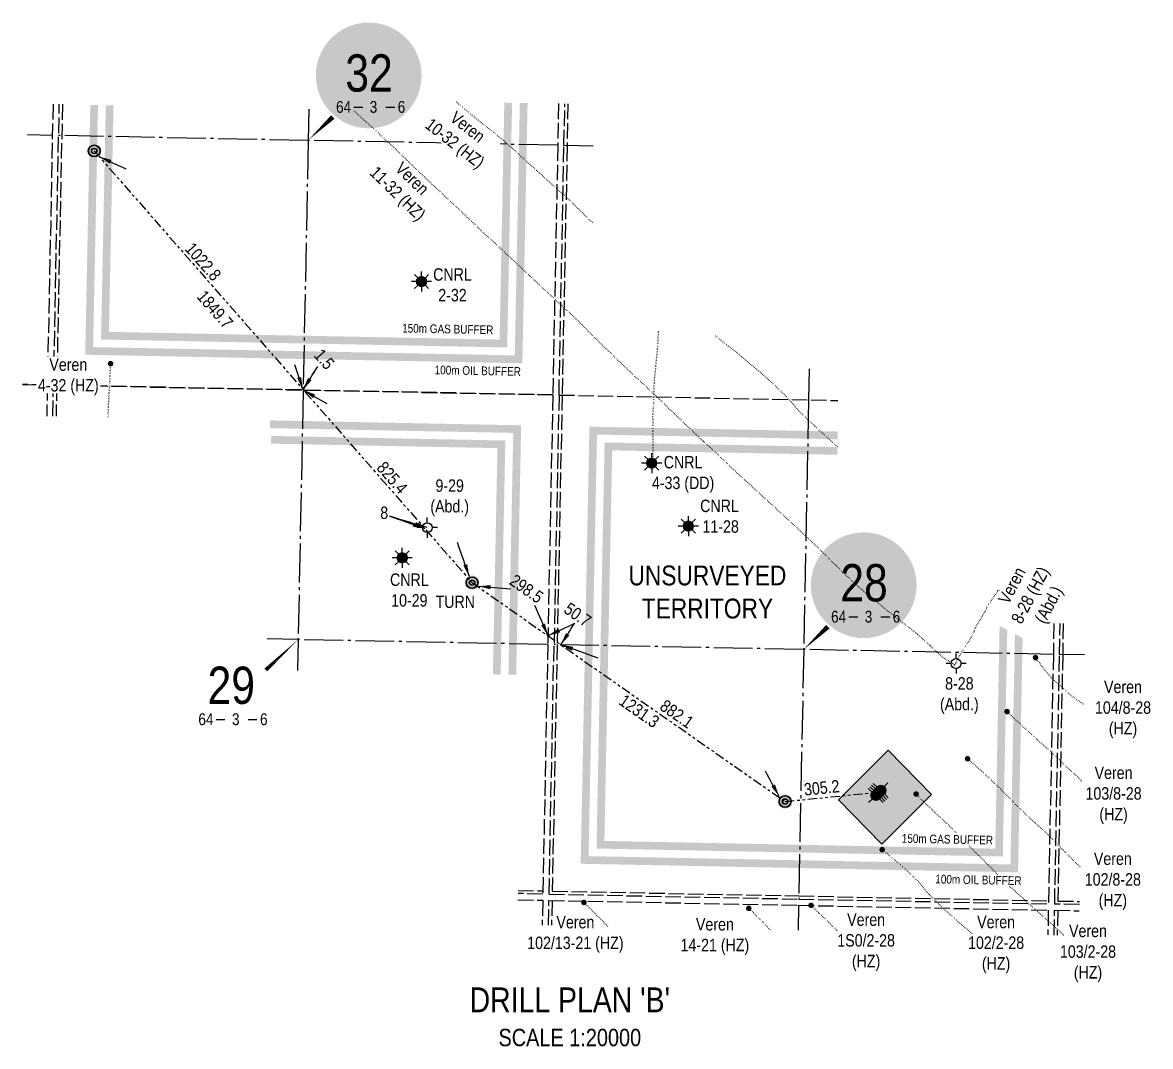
# Model space of a CAD drawing. Extents: x 398369 to 421873, y 6032457 to 6050071.
# Drawn here: x 407987 to 411622, y 6039790 to 6043089 of the extents above; entities that cross this region are included whole.
import ezdxf
from ezdxf.enums import TextEntityAlignment as Align

# ---------------------------------------------------------------- set-up
doc = ezdxf.new("R2010")
doc.units = 0
doc.header["$LTSCALE"] = 5
for name, pattern in [('foc-DOT', [1, 0.2, -0.8]), ('foc-DRILLPATH', [14.75, 6, -1.75, 1.75, -1.75, 1.75, -1.75]), ('foc-QUARTERLINE', [33, 25, -3, 2, -3]), ('foc-UNSURVEYED', [12.5, 10, -2.5])]:
    doc.linetypes.add(name, pattern=pattern)
for name, color, linetype in [('10', 1, 'Continuous'), ('9', 3, 'Continuous'), ('ABADATA-DRILL', 8, 'foc-DOT'), ('ABADATA-DRILL-T', 8, 'Continuous'), ('AS-TARGET-GAS', 182, 'Continuous'), ('AS-TARGET-GAS-H', 181, 'Continuous'), ('AS-TARGET-OIL', 146, 'Continuous'), ('AS-TARGET-OIL-H', 131, 'Continuous'), ('AS-UNDERLAY-H', 141, 'Continuous'), ('DETAIL-HZ-Existing', 8, 'foc-DOT'), ('DETAIL-T', 7, 'Continuous'), ('L-BD', 7, 'Continuous'), ('L-MON', 1, 'Continuous'), ('L-SECLBL', 7, 'Continuous'), ('L-SECQ', 8, 'foc-QUARTERLINE'), ('L-UNS-T', 3, 'Continuous'), ('L-USEC', 7, 'foc-UNSURVEYED'), ('P-BUFFER-PURPLE-T', 187, 'Continuous'), ('P-PDRILLPATH', 12, 'foc-DRILLPATH'), ('P-PROPOSED', 10, 'Continuous'), ('P-PROPOSED-H', 21, 'Continuous')]:
    doc.layers.add(name, color=color, linetype=linetype)
doc.layers.add('T-TIE-T', color=201, linetype='Continuous', lineweight=18)
doc.styles.add('80CG', font='ARIALN.TTF', dxfattribs={"height": 10})
doc.styles.add('80L', font='ARIALN.TTF', dxfattribs={"height": 10})
doc.styles.add('SIMPLEX', font='ARIALN.TTF')
doc.styles.get("Standard").update_dxf_attribs({"font": 'ARIALN.TTF'})
doc.dimstyles.new('Compass 5 000', dxfattribs={"dimscale": 5, "dimtxt": 9, "dimasz": 2, "dimexe": 0.2, "dimexo": 0.0625, "dimgap": 0.5, "dimtad": 0, "dimtih": 1, "dimtoh": 1, "dimzin": 0, "dimdsep": 46, "dimtxsty": '80CG', "dimcen": 0.1, "dimse1": 1, "dimse2": 1, "dimclrd": 256, "dimclrt": 256, "dimaunit": 1, "dimadec": 4, "dimazin": 0, "dimtfac": 0.06, "dimtofl": 0, "dimtmove": 0, "dimatfit": 1, "dimfxl": 0.2, "dimtolj": 1, "dimtzin": 0, "dimlwd": -1, "dimarcsym": 0})

# ---------------------------------------------------------------- blocks, each defined once
blk = doc.blocks.new('GABD')
for p, q in [((-0.81, 0), (-1.62, 0)), ((0, 0.81), (0, 1.62)), ((1.62, 0), (0.81, 0)), ((0, -0.81), (0, -1.62))]:
    blk.add_line(p, q)
blk.add_circle((0, 0), 0.8)
blk = doc.blocks.new('GAS')
h = blk.add_hatch(color=255)
h.dxf.hatch_style = 1
edge = h.paths.add_edge_path()
edge.add_arc((0, 0), 0.9, 0, 360)
for p, q in [((-0.81, 0), (-1.62, 0)), ((-0.57, 0.57), (-1.14, 1.14)), ((0, 0.81), (0, 1.62)), ((0.57, 0.57), (1.14, 1.14)), ((1.62, 0), (0.81, 0)), ((-0.57, -0.57), (-1.14, -1.14)), ((0, -0.81), (0, -1.62)), ((1.14, -1.14), (0.57, -0.57))]:
    blk.add_line(p, q)
blk.add_circle((0, 0), 0.8)
blk = doc.blocks.new('BH_Existing')
at = {"layer": 'DETAIL-HZ-Existing'}
h = blk.add_hatch(color=256, dxfattribs=at)
h.dxf.hatch_style = 1
edge = h.paths.add_edge_path()
edge.add_arc((0, 0), 0.45, 0, 360)
blk = doc.blocks.new('L-SECLBL')
at = {"layer": '9', "color": 7}
for p, q in [((-5.08, -27.83), (-12.29, -27.83)), ((20.7, -27.83), (13.5, -27.83))]:
    blk.add_line(p, q, dxfattribs=at)
at = {"layer": '10', "color": 2, "style": 'SIMPLEX'}
blk.add_attdef('SEC', text='', height=30, dxfattribs=at).set_placement((0, 0), align=Align.MIDDLE)
at = {"layer": '10', "color": 5, "style": '80L'}
blk.add_attdef('TWP', text='', height=9.5, dxfattribs=at).set_placement((-14.43, -27.37), align=Align.MIDDLE_RIGHT)
blk.add_attdef('RGE', text='', height=9.5, dxfattribs=at).set_placement((3.62, -27.37), align=Align.MIDDLE_CENTER)
blk.add_attdef('MER', text='', height=9.5, dxfattribs=at).set_placement((23.17, -27.37), align=Align.MIDDLE_LEFT)
blk = doc.blocks.new('WC')
at = {"layer": 'L-MON'}
h = blk.add_hatch(color=255, dxfattribs=at)
h.dxf.hatch_style = 1
edge = h.paths.add_edge_path()
edge.add_arc((0, 0), 0.9, 0, 360)
at = {"layer": 'L-MON', "color": 240, "flags": 128}
for points in [[(-0.62, 0.5), (-1.23, 1.12)], [(0.52, 0.61), (1.13, 1.21)], [(-1.18, -1.18), (-0.56, -0.57)], [(1.16, -1.18), (0.56, -0.57)]]:
    blk.add_lwpolyline(points, dxfattribs=at)
at = {"layer": 'L-MON', "color": 240}
for radius in [0.8, 0.373]:
    blk.add_circle((0, 0), radius, dxfattribs=at)
blk = doc.blocks.new('plbh')
at = {"layer": 'L-MON'}
h = blk.add_hatch(color=255, dxfattribs=at)
h.dxf.hatch_style = 1
edge = h.paths.add_edge_path()
edge.add_arc((0, 0), 1.16, 0, 360)
h = blk.add_hatch(color=256, dxfattribs=at)
h.dxf.hatch_style = 1
h.paths.add_polyline_path([(-0.96, 0, 1), (0.96, 0, 1)])
h.paths.add_polyline_path([(0.91, 0, -1), (-0.91, 0, -1)], flags=16)
h.paths.add_polyline_path([(0.45, 0, -1), (-0.45, 0, -1)], flags=0)
h = blk.add_hatch(color=256, dxfattribs=at)
h.dxf.hatch_style = 1
h.paths.add_polyline_path([(-0.45, 0, 1), (0.45, 0, 1)])
h.paths.add_polyline_path([(0.4, 0, -1), (-0.4, 0, -1)], flags=16)
at = {"layer": 'L-MON', "color": 240}
for radius in [0.96, 0.91, 0.45, 0.4]:
    blk.add_circle((0, 0), radius, dxfattribs=at)

msp = doc.modelspace()

# ---------------------------------------------------------------- hatches: boundary and pattern name
at = {"layer": 'AS-TARGET-GAS-H'}
h = msp.add_hatch(color=256, dxfattribs=at)
h.dxf.hatch_style = 1
h.paths.add_polyline_path([(408279.739, 6042822.21), (408254.755, 6042822.718), (408239.408, 6042067.669), (409548.465, 6042042), (409564.201, 6042830.104), (409539.214, 6042830.484), (409523.979, 6042067.474), (408264.901, 6042092.163)])
h = msp.add_hatch(color=256, dxfattribs=at)
h.dxf.hatch_style = 1
h.paths.add_polyline_path([(409502.435, 6040988.481), (409527.419, 6040987.991), (409542.478, 6041742.19), (408787.959, 6041756.985), (408787.456, 6041732), (409516.995, 6041717.695)])
h = msp.add_hatch(color=256, dxfattribs=at)
h.dxf.hatch_style = 1
h.paths.add_polyline_path([(410612.719, 6041721.204), (409862.395, 6041735.916), (409836.268, 6040427.392), (411145.901, 6040401.712), (411160.689, 6041155.917), (411135.705, 6041156.407), (411121.406, 6040427.187), (409861.751, 6040451.887), (409886.881, 6041710.442), (410612.413, 6041696.216)])
at = {"layer": 'AS-TARGET-OIL-H'}
h = msp.add_hatch(color=256, dxfattribs=at)
h.dxf.hatch_style = 1
h.paths.add_polyline_path([(408229.771, 6042823.226), (408204.787, 6042823.734), (408188.424, 6042018.68), (409597.436, 6041991.052), (409614.174, 6042829.344), (409589.187, 6042829.724), (409572.95, 6042016.526), (408213.916, 6042043.174)])
h = msp.add_hatch(color=256, dxfattribs=at)
h.dxf.hatch_style = 1
h.paths.add_polyline_path([(409552.404, 6040987.501), (409577.388, 6040987.011), (409593.445, 6041791.178), (408784.323, 6041807.044), (408783.964, 6041782.033), (409567.962, 6041766.684)])
h = msp.add_hatch(color=256, dxfattribs=at)
h.dxf.hatch_style = 1
h.paths.add_polyline_path([(410613.329, 6041771.18), (409813.424, 6041786.865), (409785.301, 6040378.404), (411194.889, 6040350.764), (411210.658, 6041154.937), (411185.674, 6041155.427), (411170.395, 6040376.238), (409810.784, 6040402.898), (409837.91, 6041761.391), (410613.024, 6041746.192)])
at = {"layer": 'AS-UNDERLAY-H'}
h = msp.add_hatch(color=256, dxfattribs=at)
h.dxf.hatch_style = 1
edge = h.paths.add_edge_path()
edge.add_arc((409102.222, 6042918.488), 170.373, 0, 360)
h = msp.add_hatch(color=256, dxfattribs=at)
h.dxf.hatch_style = 1
edge = h.paths.add_edge_path()
edge.add_arc((410697.583, 6041275.88), 170.373, 0, 360)
at = {"layer": 'P-PROPOSED-H'}
h = msp.add_hatch(color=256, dxfattribs=at)
h.dxf.hatch_style = 1
h.paths.add_polyline_path([(410916.18, 6040602.052), (410755.782, 6040441.259), (410615.795, 6040584.138), (410776.194, 6040744.931)])

# ---------------------------------------------------------------- linework, layer by layer
at = {"layer": 'ABADATA-DRILL', "flags": 128}
for points in [[(409822.921, 6042444.449), (409812.283, 6042454.726), (409798.622, 6042467.997), (409784.845, 6042481.49), (409771.209, 6042495.04), (409757.543, 6042508.611), (409743.582, 6042521.908), (409729.473, 6042534.787), (409715.185, 6042547.72), (409700.924, 6042560.492), (409686.541, 6042573.207), (409672.081, 6042586.064), (409657.802, 6042598.916), (409643.544, 6042611.869), (409629.365, 6042624.77), (409615.276, 6042637.639), (409601.078, 6042650.6), (409586.86, 6042663.501), (409572.681, 6042676.422), (409558.351, 6042689.266), (409543.887, 6042701.892), (409529.571, 6042714.406), (409514.774, 6042726.929), (409499.984, 6042738.711), (409484.853, 6042750.491), (409469.814, 6042762.378), (409454.928, 6042774.433), (409440.033, 6042786.497), (409425.03, 6042798.694), (409409.991, 6042811.032), (409395.122, 6042823.456), (409384.29, 6042832.839)], [(411133.94, 6041259.184), (411133.94, 6041259.184), (411133.079, 6041259.131), (411132.53, 6041259.202), (411132.321, 6041259.286), (411131.944, 6041259.423), (411131.354, 6041259.435), (411130.779, 6041259.196), (411130.011, 6041258.751), (411129.637, 6041258.568), (411128.661, 6041258.268), (411128.45, 6041258.242), (411128.24, 6041258.236), (411128.051, 6041258.29), (411128.232, 6041258.356), (411128.523, 6041258.41), (411128.834, 6041258.414), (411129.072, 6041258.329), (411129.032, 6041257.8), (411128.884, 6041257.393), (411128.672, 6041256.807), (411128.388, 6041256.073), (411127.521, 6041254.239), (411126.899, 6041253.101), (411124.331, 6041249.151), (411120.753, 6041244.22), (411117.988, 6041240.404), (411116.578, 6041238.371), (411112.294, 6041232.094), (411108.019, 6041225.777), (411103.761, 6041219.329), (411099.614, 6041212.869), (411095.684, 6041206.295), (411091.971, 6041199.567), (411088.556, 6041193.213), (411085.13, 6041186.859), (411081.572, 6041180.347), (411078.217, 6041174.042), (411075.052, 6041168.223), (411071.49, 6041162.552), (411067.36, 6041156.462), (411063.346, 6041150.169), (411059.551, 6041143.352), (411056.032, 6041135.8), (411053.056, 6041128.387), (411050.164, 6041121.182), (411046.813, 6041114.057), (411043.343, 6041107.444), (411040.033, 6041101.358), (411036.162, 6041095.232), (411031.477, 6041088.443), (411026.743, 6041081.125), (411022.256, 6041073.691), (411017.865, 6041066.546), (411013.361, 6041059.773), (411008.819, 6041053.081), (411004.703, 6041046.201), (411001.299, 6041039.946), (410998.751, 6041034.985), (410996.405, 6041030.631), (410994.117, 6041026.675), (410992.466, 6041023.556), (410991.339, 6041021.188), (410990.598, 6041019.613), (410990.198, 6041018.59), (410990.305, 6041017.918), (410990.95, 6041017.685), (410991.755, 6041017.909), (410992.068, 6041018.093), (410992.423, 6041018.316), (410992.857, 6041018.538), (410992.867, 6041018.508), (410992.535, 6041018.434), (410992.185, 6041018.421), (410991.975, 6041018.415), (410991.885, 6041018.407), (410991.856, 6041018.478), (410991.849, 6041018.628), (410991.812, 6041018.808), (410991.747, 6041019.03), (410991.671, 6041019.231), (410991.523, 6041019.334), (410991.255, 6041019.429), (410990.649, 6041019.681), (410989.708, 6041020.14), (410988.51, 6041020.754), (410987.115, 6041021.531), (410985.573, 6041022.472), (410983.875, 6041023.575), (410981.988, 6041024.793), (410980.012, 6041026.042), (410977.889, 6041027.413), (410975.677, 6041028.867), (410973.466, 6041030.361), (410971.274, 6041031.804), (410969.141, 6041033.206), (410966.928, 6041034.62), (410964.596, 6041036.056), (410962.144, 6041037.535), (410959.625, 6041039.124), (410957.009, 6041040.896), (410954.259, 6041042.951), (410951.423, 6041045.227), (410948.451, 6041047.696), (410945.264, 6041050.389), (410941.899, 6041053.225), (410938.278, 6041056.307), (410934.413, 6041059.613), (410930.422, 6041063.162), (410926.198, 6041067.116), (410921.781, 6041071.354), (410917.147, 6041075.786), (410912.293, 6041080.232), (410907.045, 6041084.956), (410901.65, 6041089.843), (410895.971, 6041095.045), (410890.085, 6041100.422), (410883.922, 6041105.934), (410877.669, 6041111.448), (410871.524, 6041116.809), (410865.081, 6041122.327), (410858.566, 6041127.746), (410851.83, 6041133.129), (410844.845, 6041138.547), (410837.633, 6041144.12), (410830.381, 6041149.664), (410823.038, 6041155.189), (410815.656, 6041160.775), (410808.287, 6041166.471), (410800.888, 6041172.237), (410793.56, 6041178.002), (410786.213, 6041183.837), (410779.801, 6041188.904), (410763.498, 6041202.107), (410758.262, 6041206.471), (410751.048, 6041212.443), (410743.744, 6041218.428), (410736.41, 6041224.373), (410728.877, 6041230.442), (410721.552, 6041236.367), (410714.061, 6041242.495), (410706.621, 6041248.693), (410692.149, 6041260.929), (410684.821, 6041267.244), (410677.555, 6041273.618), (410670.528, 6041279.927), (410663.394, 6041286.449), (410649.298, 6041299.528), (410642.485, 6041306.053), (410621.923, 6041325.991), (410608.201, 6041339.283), (410601.272, 6041345.99), (410594.363, 6041352.767), (410580.608, 6041366.4), (410573.917, 6041373.022), (410567.237, 6041379.705), (410560.557, 6041386.367), (410553.795, 6041392.951), (410540.184, 6041406.281), (410533.473, 6041412.914), (410519.532, 6041426.261), (410512.616, 6041432.638), (410498.528, 6041445.637), (410477.854, 6041464.946), (410456.606, 6041484.627), (410442.508, 6041497.597), (410435.572, 6041503.994), (410414.239, 6041523.417), (410393.028, 6041542.897), (410371.73, 6041562.559), (410350.416, 6041581.941), (410336.265, 6041594.762), (410329.2, 6041601.192), (410322.284, 6041607.589), (410315.319, 6041614.007), (410308.175, 6041620.508), (410300.581, 6041627.479), (410293.508, 6041634.019), (410286.445, 6041640.539), (410272.399, 6041653.647), (410265.418, 6041660.285), (410258.508, 6041666.972), (410244.689, 6041680.386), (410223.766, 6041700.321), (410216.714, 6041706.871), (410202.547, 6041719.921), (410195.444, 6041726.442), (410188.35, 6041732.943), (410181.225, 6041739.404), (410159.996, 6041759.005), (410145.964, 6041772.292), (410138.983, 6041778.921), (410125.062, 6041792.227), (410118.142, 6041798.924), (410104.312, 6041812.308), (410097.362, 6041818.966), (410076.54, 6041838.969), (410055.81, 6041859.039), (410034.998, 6041878.962), (410013.923, 6041898.79), (409992.876, 6041918.517), (409971.82, 6041938.264), (409950.734, 6041958.042), (409943.743, 6041964.65), (409929.699, 6041977.839), (409922.232, 6041984.675), (409826.682, 6042077.291), (409806.472, 6042097.891), (409799.715, 6042104.735), (409786.211, 6042118.413), (409765.634, 6042138.601), (409744.598, 6042158.358), (409723.191, 6042178.062), (409701.991, 6042197.642), (409680.822, 6042217.252), (409666.657, 6042230.372), (409659.614, 6042236.902), (409638.373, 6042256.423), (409617.224, 6042276.062), (409610.274, 6042282.72), (409596.474, 6042296.083), (409575.488, 6042315.879), (409554.299, 6042335.489), (409547.267, 6042342.078), (409540.266, 6042348.717), (409533.276, 6042355.375), (409512.15, 6042375.144), (409490.7, 6042394.709), (409476.43, 6042407.602), (409469.326, 6042414.073), (409455.343, 6042427.3), (409448.403, 6042433.977), (409427.489, 6042453.882), (409406.638, 6042473.895), (409392.819, 6042487.279), (409385.867, 6042493.897), (409378.795, 6042500.467), (409364.607, 6042513.448), (409343.409, 6042533.088), (409322.534, 6042552.942), (409301.511, 6042572.828), (409278.742, 6042593.999), (409264.669, 6042607.198), (409257.649, 6042613.908), (409250.67, 6042620.656), (409236.912, 6042634.119), (409226.768, 6042644.23), (409216.5, 6042654.583), (409195.75, 6042674.645), (409174.603, 6042694.374), (409167.581, 6042700.963), (409153.598, 6042714.21), (409132.421, 6042733.89), (409110.898, 6042753.316), (409089.585, 6042772.728), (409075.407, 6042785.689), (409068.223, 6042792.181), (409052.229, 6042806.509)], [(410014.093, 6041669.322), (410014.093, 6041669.322), (410014.103, 6041669.332), (410014.76, 6041669.149), (410015.383, 6041667.826), (410015.972, 6041666.254), (410017.54, 6041665.643), (410017.7, 6041665.609), (410017.851, 6041665.666), (410017.927, 6041665.965), (410017.92, 6041666.605), (410017.929, 6041667.575), (410018.024, 6041668.814), (410018.232, 6041670.24), (410018.472, 6041671.765), (410018.675, 6041673.391), (410018.831, 6041675.199), (410018.921, 6041677.237), (410018.975, 6041679.447), (410019.041, 6041681.746), (410019.029, 6041684.147), (410018.94, 6041686.729), (410018.795, 6041689.472), (410018.612, 6041692.357), (410018.46, 6041695.3), (410018.352, 6041698.383), (410018.356, 6041701.633), (410018.484, 6041705.052), (410018.594, 6041708.58), (410018.705, 6041712.109), (410018.867, 6041715.746), (410019.184, 6041723.131), (410019.32, 6041730.49), (410019.267, 6041737.362), (410019.13, 6041740.536), (410018.921, 6041743.581), (410018.693, 6041746.736), (410018.56, 6041750.099), (410018.559, 6041753.59), (410018.558, 6041757.06), (410018.506, 6041760.432), (410018.403, 6041763.815), (410018.302, 6041767.298), (410018.333, 6041770.858), (410018.455, 6041774.496), (410018.699, 6041778.222), (410019.004, 6041781.976), (410019.267, 6041785.622), (410019.387, 6041789.18), (410019.337, 6041792.702), (410019.228, 6041796.275), (410019.099, 6041799.828), (410018.899, 6041803.333), (410018.645, 6041806.658), (410018.411, 6041809.994), (410018.31, 6041813.456), (410018.33, 6041816.987), (410018.347, 6041819.337), (410018.356, 6041822.817), (410018.384, 6041826.217), (410018.431, 6041829.627), (410018.57, 6041833.055), (410018.779, 6041836.552), (410019.059, 6041840.057), (410019.4, 6041843.621), (410019.76, 6041847.164), (410020.099, 6041850.628), (410020.398, 6041854.083), (410020.645, 6041857.469), (410020.773, 6041860.857), (410020.81, 6041864.247), (410020.858, 6041867.636), (410021.027, 6041871.104), (410021.226, 6041874.61), (410021.436, 6041878.127), (410021.665, 6041881.563), (410021.892, 6041884.959), (410022.129, 6041888.325), (410022.306, 6041891.692), (410022.375, 6041895.152), (410022.379, 6041898.842), (410022.375, 6041902.673), (410022.335, 6041906.205), (410022.282, 6041909.576), (410022.268, 6041912.877), (410022.284, 6041916.208), (410022.4, 6041919.546), (410022.628, 6041922.932), (410022.854, 6041926.268), (410023.013, 6041929.726), (410023.153, 6041933.264), (410023.337, 6041936.961), (410023.614, 6041940.836), (410023.942, 6041944.76), (410024.291, 6041948.714), (410024.617, 6041952.529), (410024.991, 6041956.272), (410025.467, 6041960.113), (410025.995, 6041964.003), (410026.515, 6041968.034), (410026.967, 6041972.126), (410027.368, 6041976.239), (410027.688, 6041980.213), (410027.922, 6041983.969), (410028.185, 6041987.645), (410028.559, 6041991.338), (410028.962, 6041995.021), (410029.294, 6041998.605), (410029.561, 6042001.98), (410029.815, 6042005.216), (410030.16, 6042008.489), (410030.577, 6042011.822), (410031.016, 6042015.304), (410031.465, 6042018.765), (410031.885, 6042022.308), (410032.236, 6042025.832), (410032.523, 6042029.226), (410032.763, 6042032.732), (410032.981, 6042036.149), (410033.236, 6042039.434), (410033.512, 6042042.73), (410033.789, 6042046.115), (410034.017, 6042049.511), (410034.206, 6042053.008), (410034.395, 6042056.435), (410034.592, 6042059.811), (410034.799, 6042063.188), (410035.039, 6042066.724), (410035.242, 6042070.401), (410035.369, 6042074.249), (410035.444, 6042078.018), (410035.505, 6042081.588), (410035.581, 6042084.917), (410035.737, 6042088.224), (410035.975, 6042091.66), (410036.205, 6042095.176), (410036.415, 6042098.683), (410036.416, 6042098.702)], [(410612.731, 6041722.195), (410606.588, 6041727.823), (410592.461, 6041740.803), (410578.282, 6041753.694), (410563.991, 6041766.477), (410549.793, 6041779.458), (410535.719, 6041792.587), (410521.684, 6041805.675), (410507.628, 6041818.744), (410493.831, 6041832.227), (410480.92, 6041846.523), (410468.449, 6041861.361), (410455.729, 6041875.703), (410442.417, 6041889.467), (410428.68, 6041902.97), (410414.826, 6041916.084), (410400.562, 6041929.207), (410386.23, 6041941.97), (410371.796, 6041954.626), (410357.285, 6041967.414), (410342.811, 6041980.03), (410328.175, 6041992.6), (410313.465, 6042004.921), (410298.488, 6042016.887), (410283.381, 6042028.856), (410268.383, 6042040.783), (410253.213, 6042052.623), (410238.004, 6042064.524), (410223.136, 6042076.448), (410219.395, 6042079.541)], [(408262.154, 6041817.283), (408262.47, 6041824.376), (408262.901, 6041833.759), (408263.371, 6041843.132), (408263.813, 6041852.595), (408264.175, 6041862.059), (408264.507, 6041871.494), (408264.978, 6041880.887), (408265.579, 6041890.316), (408266.139, 6041899.677), (408266.659, 6041909.018), (408267.228, 6041918.349), (408267.718, 6041927.721), (408268.079, 6041937.085), (408268.499, 6041946.459), (408268.949, 6041955.822), (408269.369, 6041965.205), (408269.719, 6041974.57), (408270.209, 6041989.833)], [(411133.94, 6041259.184), (411133.94, 6041259.184), (411133.079, 6041259.131), (411132.53, 6041259.202), (411132.321, 6041259.286), (411131.944, 6041259.423), (411131.354, 6041259.435), (411130.779, 6041259.196), (411130.011, 6041258.751), (411129.637, 6041258.568), (411128.661, 6041258.268), (411128.45, 6041258.242), (411128.24, 6041258.236), (411128.051, 6041258.29), (411128.232, 6041258.356), (411128.523, 6041258.41), (411128.834, 6041258.414), (411129.072, 6041258.329), (411129.032, 6041257.8), (411128.884, 6041257.393), (411128.672, 6041256.807), (411128.388, 6041256.073), (411127.521, 6041254.239), (411126.899, 6041253.101), (411124.331, 6041249.151), (411120.753, 6041244.22), (411117.988, 6041240.404), (411116.578, 6041238.371), (411112.294, 6041232.094), (411108.019, 6041225.777), (411103.761, 6041219.329), (411099.614, 6041212.869), (411095.684, 6041206.295), (411091.971, 6041199.567), (411088.556, 6041193.213), (411085.13, 6041186.859), (411081.572, 6041180.347), (411078.217, 6041174.042), (411075.052, 6041168.223), (411071.49, 6041162.552), (411067.36, 6041156.462), (411063.346, 6041150.169), (411059.551, 6041143.352), (411056.032, 6041135.8), (411053.056, 6041128.387), (411050.164, 6041121.182), (411046.813, 6041114.057), (411043.343, 6041107.444), (411040.033, 6041101.358), (411036.162, 6041095.232), (411031.477, 6041088.443), (411026.743, 6041081.125), (411022.256, 6041073.691), (411017.865, 6041066.546), (411013.361, 6041059.773), (411008.819, 6041053.081), (411004.703, 6041046.201), (411001.299, 6041039.946), (410998.751, 6041034.985), (410996.405, 6041030.631), (410994.117, 6041026.675), (410992.466, 6041023.556), (410991.339, 6041021.188), (410990.598, 6041019.613), (410990.198, 6041018.59), (410990.305, 6041017.918), (410990.95, 6041017.685), (410991.755, 6041017.909), (410992.068, 6041018.093), (410992.423, 6041018.316), (410992.857, 6041018.538), (410992.867, 6041018.508), (410992.535, 6041018.434), (410992.185, 6041018.421), (410991.975, 6041018.415), (410991.885, 6041018.407), (410991.856, 6041018.478), (410991.849, 6041018.628), (410991.812, 6041018.808), (410991.747, 6041019.03), (410991.691, 6041019.231), (410991.587, 6041019.543), (410991.511, 6041019.755), (410991.455, 6041019.966), (410991.501, 6041020.255), (410991.719, 6041020.681), (410992.047, 6041021.054), (410992.42, 6041021.247), (410992.774, 6041021.4), (410993.156, 6041021.533), (410993.529, 6041021.695), (410993.833, 6041021.899), (410994.048, 6041022.135), (410994.153, 6041022.383), (410994.208, 6041022.632), (410994.383, 6041022.869), (410994.647, 6041023.084), (410994.808, 6041023.15), (410994.959, 6041023.187), (410995.019, 6041023.186), (410995.189, 6041023.183)], [(411405.473, 6040892.967), (411400.182, 6040895.875), (411384.094, 6040906.546), (411368.961, 6040918.479), (411354.343, 6040931.181), (411340.24, 6040944.145), (411325.711, 6040956.806), (411311.171, 6040969.407), (411297.63, 6040983), (411285.008, 6040997.595), (411273.22, 6041012.864), (411264.272, 6041025.018), (411251.199, 6041042.692)], [(411400.597, 6040644.275), (411398.065, 6040646.73), (411384.372, 6040660.215), (411370.411, 6040673.306), (411356.219, 6040686.331), (411342.251, 6040699.522), (411328.443, 6040712.73), (411314.667, 6040726.087), (411300.73, 6040739.337), (411286.424, 6040752.154), (411271.883, 6040764.715), (411257.404, 6040777.366), (411243.158, 6040790.172), (411229.087, 6040803.225), (411215.052, 6040816.627), (411201.073, 6040829.768), (411186.93, 6040842.742), (411174.689, 6040854.219), (411159.536, 6040868.743)], [(411395.176, 6040367.857), (411384.732, 6040378.135), (411371.07, 6040391.66), (411357.358, 6040405.206), (411343.86, 6040418.908), (411330.585, 6040432.795), (411317.226, 6040446.515), (411303.696, 6040460.127), (411289.982, 6040473.553), (411275.9, 6040486.566), (411261.724, 6040499.37), (411247.54, 6040512.275), (411233.377, 6040525.25), (411219.386, 6040538.331), (411205.519, 6040551.62), (411191.867, 6040565.135), (411178.357, 6040578.777), (411164.848, 6040592.439), (411151.428, 6040606.099), (411137.886, 6040619.601), (411124.191, 6040632.997), (411110.314, 6040646.266), (411096.294, 6040659.388), (411082.151, 6040672.352), (411067.884, 6040685.128), (411053.526, 6040697.786), (411047.88, 6040702.746), (411032.186, 6040716.69)], [(411342.615, 6040147.915), (411336.809, 6040153.463), (411322.706, 6040166.426), (411308.289, 6040179.186), (411293.953, 6040192.003), (411279.668, 6040204.86), (411265.412, 6040217.676), (411251.136, 6040230.483), (411236.83, 6040243.26), (411222.504, 6040256.068), (411208.308, 6040268.903), (411194.184, 6040281.786), (411180.051, 6040294.78), (411166.001, 6040307.892), (411152.123, 6040321.102), (411138.28, 6040334.6), (411124.649, 6040348.194), (411111.13, 6040361.837), (411097.66, 6040375.478), (411084.007, 6040388.982), (411070.305, 6040402.508), (411056.734, 6040416.101), (411043.165, 6040429.785), (411029.748, 6040443.545), (411016.452, 6040457.403), (411003.217, 6040471.309), (410989.659, 6040485.042), (410975.743, 6040498.392), (410961.724, 6040511.544), (410947.704, 6040524.656), (410933.653, 6040537.698), (410919.552, 6040550.791), (410905.662, 6040563.89), (410891.856, 6040577.248), (410881.239, 6040587.894), (410866.545, 6040602.889)], [(411046.768, 6040153.717), (411037.409, 6040161.464), (411022.889, 6040174.075), (411008.418, 6040186.636), (410993.929, 6040199.276), (410979.491, 6040211.966), (410965.132, 6040224.654), (410950.99, 6040237.648), (410937.072, 6040250.878), (410923.42, 6040264.393), (410910.064, 6040278.252), (410897.277, 6040292.55), (410884.837, 6040307.222), (410872.19, 6040321.527), (410859.056, 6040335.492), (410845.27, 6040348.779), (410830.933, 6040361.547), (410816.382, 6040374.129), (410801.758, 6040386.502), (410787.142, 6040398.815), (410772.465, 6040411.039), (410757.027, 6040423.738)], [(409872.946, 6040176.734), (409863.094, 6040186.696), (409849.564, 6040200.182), (409835.815, 6040213.722), (409822.165, 6040227.23), (409809.783, 6040239.594), (409795.666, 6040253.761)], [(410395.21, 6040166.493), (410390.937, 6040170.97), (410380.988, 6040181.464), (410374.311, 6040188.384), (410367.552, 6040195.236), (410361.526, 6040201.224), (410360.712, 6040202.03), (410350.374, 6040212.101), (410340.017, 6040222.143), (410327.117, 6040234.685)], [(410612.316, 6040162.236), (410609.908, 6040164.586), (410603.049, 6040171.41), (410596.416, 6040178.049), (410589.321, 6040185.108), (410582.401, 6040191.883), (410575.419, 6040198.589), (410568.437, 6040205.295), (410561.415, 6040211.992), (410554.363, 6040218.639), (410547.36, 6040225.316), (410543.472, 6040229.072), (410527.706, 6040244.42)]]:
    msp.add_lwpolyline(points, dxfattribs=at)
at = {"layer": 'L-SECLBL', "color": 5, "flags": 128}
for points in [[(408908.669, 6042711.424, 0, 15.993, 0), (408986.533, 6042784.701, 0, 0, 0)], [(410504.031, 6041068.817, 0, 15.993, 0), (410581.894, 6041142.093, 0, 0, 0)], [(408874.716, 6041100.765, 0, 12.817, 0), (408770.467, 6041002.834, 0, 12.817, 0)]]:
    msp.add_lwpolyline(points, format="xyseb", dxfattribs=at)
at = {"layer": 'L-SECQ'}
for p, q in [((408909.139, 6042809.417), (408907.118, 6042709.094)), ((408082.696, 6042725.259), (408002.863, 6042726.825)), ((408907.118, 6042709.094), (408102.8, 6042724.865)), ((408907.118, 6042709.094), (408890.917, 6041904.93)), ((409711.435, 6042693.322), (408907.118, 6042709.094)), ((409825.896, 6042691.078), (409731.539, 6042692.928)), ((410521.921, 6041972.924), (410519.943, 6041872.987)), ((408890.917, 6041904.93), (408874.716, 6041100.765)), ((410519.943, 6041872.987), (410504.031, 6041068.817)), ((408874.716, 6041100.765), (408774.778, 6041102.725)), ((408874.716, 6041100.765), (408872.702, 6041000.829)), ((409679.321, 6041084.988), (408874.716, 6041100.765)), ((410504.031, 6041068.817), (409699.425, 6041084.594)), ((410504.031, 6041068.817), (410488.118, 6040264.647)), ((411308.636, 6041053.04), (410504.031, 6041068.817)), ((411408.573, 6041051.08), (411328.74, 6041052.645)), ((410487.72, 6040244.543), (410486.14, 6040164.71))]:
    msp.add_line(p, q, dxfattribs=at)
at = {"layer": 'L-USEC'}
for p, q in [((408084.747, 6042826.174), (408066.351, 6041921.098)), ((408086.455, 6041920.704), (408104.851, 6042825.765)), ((408114.908, 6042825.561), (408096.512, 6041920.485)), ((409714.12, 6042827.825), (409711.435, 6042693.322)), ((409731.539, 6042692.928), (409734.226, 6042827.519)), ((409744.284, 6042827.366), (409741.596, 6042692.731)), ((409711.435, 6042693.322), (409695.378, 6041889.155)), ((409715.482, 6041888.761), (409731.539, 6042692.928)), ((409741.596, 6042692.731), (409725.539, 6041888.553)), ((407986.518, 6041922.664), (408066.351, 6041921.098)), ((408066.351, 6041921.098), (407986.518, 6041922.664)), ((408066.351, 6041921.098), (408064.32, 6041821.162)), ((408084.424, 6041820.768), (408086.455, 6041920.704)), ((408086.455, 6041920.704), (409695.378, 6041889.155)), ((409695.378, 6041889.155), (408086.455, 6041920.704)), ((408096.512, 6041920.485), (408094.481, 6041820.571)), ((409695.378, 6041889.155), (409679.321, 6041084.988)), ((409715.482, 6041888.761), (409699.425, 6041084.594)), ((409725.539, 6041888.553), (409709.482, 6041084.397)), ((409715.482, 6041888.761), (410614.55, 6041871.132)), ((411310.595, 6041152.977), (411308.636, 6041053.04)), ((411328.74, 6041052.645), (411330.7, 6041152.583)), ((411340.757, 6041152.386), (411338.797, 6041052.448)), ((409679.321, 6041084.988), (409663.264, 6040280.821)), ((409683.368, 6040280.427), (409699.425, 6041084.594)), ((409709.482, 6041084.397), (409693.626, 6040290.286)), ((411308.636, 6041053.04), (411292.867, 6040248.867)), ((411312.972, 6040248.473), (411328.74, 6041052.645)), ((411338.797, 6041052.448), (411323.226, 6040258.332)), ((409583.632, 6040292.443), (409663.454, 6040290.878)), ((409693.626, 6040290.286), (410488.317, 6040274.704)), ((409583.029, 6040262.282), (409662.863, 6040260.717)), ((409663.264, 6040280.821), (409583.431, 6040282.386)), ((409662.863, 6040260.717), (409661.269, 6040180.884)), ((409681.373, 6040180.49), (409682.967, 6040260.323)), ((409682.967, 6040260.323), (410487.72, 6040244.543)), ((409683.361, 6040280.427), (410488.118, 6040264.647)), ((409693.024, 6040260.115), (409691.43, 6040180.293)), ((410488.118, 6040264.647), (411292.867, 6040248.867)), ((410488.317, 6040274.704), (411293.065, 6040258.924)), ((411323.226, 6040258.332), (411393.002, 6040256.964)), ((410487.72, 6040244.543), (411292.473, 6040228.763)), ((411292.473, 6040228.763), (411290.908, 6040148.929)), ((411311.012, 6040148.535), (411312.577, 6040228.368)), ((411312.577, 6040228.368), (411392.411, 6040226.803)), ((411392.805, 6040246.907), (411312.972, 6040248.473)), ((411322.634, 6040228.171), (411321.069, 6040148.338))]:
    msp.add_line(p, q, dxfattribs=at)

# ---------------------------------------------------------------- block references
at = {"layer": 'ABADATA-DRILL-T'}
for name, p, xscale, yscale, zscale in [('GAS', (409272.461, 6042254.347), 19.99133700000017, 19.99133700000017, 19.99133700000017), ('BH_Existing', (408270.209, 6041989.833), 19.99133700000017, 19.99133700000017, 19.99133700000017), ('GAS', (410014.103, 6041669.332), 19.99133700000017, 19.99133700000017, 19.99133700000017), ('GABD', (409290.962, 6041461.374), 19.99133700000017, 19.99133700000017, 19.99133700000017), ('GAS', (410132.282, 6041466.403), 19.99133700000017, 19.99133700000017, 19.99133700000017), ('GAS', (409210.244, 6041364.155), 19.99133700000017, 19.99133700000017, 19.99133700000017), ('GABD', (410995.138, 6041023.588), 19.99133700000017, 19.99133700000017, 19.99133700000017), ('BH_Existing', (411251.199, 6041042.692), 19.99133700000006, 19.99133700000006, 19.99133700000006), ('BH_Existing', (411159.536, 6040868.743), 19.99133700000006, 19.99133700000006, 19.99133700000006), ('BH_Existing', (411032.186, 6040716.69), 19.99133700000006, 19.99133700000006, 19.99133700000006), ('BH_Existing', (410866.545, 6040602.889), 19.99133700000006, 19.99133700000006, 19.99133700000006), ('BH_Existing', (410757.027, 6040423.738), 19.99133700000006, 19.99133700000006, 19.99133700000006), ('BH_Existing', (409795.723, 6040253.722), 19.99133700000017, 19.99133700000017, 19.99133700000017), ('BH_Existing', (410527.731, 6040244.443), 19.99133700000017, 19.99133700000017, 19.99133700000017), ('BH_Existing', (410327.124, 6040234.622), 19.99133700000017, 19.99133700000017, 19.99133700000017)]:
    msp.add_blockref(name, p, dxfattribs=dict(at, xscale=xscale, yscale=yscale, zscale=zscale))
at = {"layer": 'L-MON', "color": 2}
for name, p, xscale, yscale, zscale in [('plbh', (408217.477, 6042675.217), 19.99133700000017, 19.99133700000017, 19.99133700000017), ('WC', (410736.953, 6040598.878), 19.99133700000013, 19.99133700000013, 19.99133700000013), ('WC', (410742.248, 6040604.185), 19.99133700000013, 19.99133700000013, 19.99133700000013), ('WC', (410747.543, 6040609.493), 19.99133700000013, 19.99133700000013, 19.99133700000013), ('WC', (410752.838, 6040614.801), 19.99133700000013, 19.99133700000013, 19.99133700000013)]:
    msp.add_blockref(name, p, dxfattribs=dict(at, xscale=xscale, yscale=yscale, zscale=zscale))
at = {"layer": 'L-MON', "xscale": 19.99133700000016, "yscale": 19.99133700000016, "zscale": 19.99133700000016}
for p in [(409435.354, 6041284.168), (410444.019, 6040578.945)]:
    msp.add_blockref('plbh', p, dxfattribs=at)
at = {"layer": 'L-SECLBL', "color": 5, "xscale": 3.998267400000043, "yscale": 3.998267400000043, "zscale": 3.998267400000043}
for p, values in [((409103.113, 6042926.58), {'SEC': '32', 'TWP': '64', 'RGE': '3', 'MER': '6'}), ((410698.474, 6041283.973), {'SEC': '28', 'TWP': '64', 'RGE': '3', 'MER': '6'}), ((408659.262, 6040953.563), {'SEC': '29', 'TWP': '64', 'RGE': '3', 'MER': '6'})]:
    msp.add_blockref('L-SECLBL', p, dxfattribs=at).add_auto_attribs(values)

# ---------------------------------------------------------------- texts
at = {"layer": 'ABADATA-DRILL-T', "insert": (409177.213, 6042677.405), "char_height": 39.98267, "attachment_point": 1, "rotation": 315.96204, "style": '80L'}
msp.add_mtext_dynamic_manual_height_columns('\\pxqc;Veren\\P11-32 (HZ)', width=220.01756, gutter_width=50.022, heights=[0], dxfattribs=at)
at = {"layer": 'ABADATA-DRILL-T', "attachment_point": 1, "style": '80L'}
for s, width, insert, char_height in [('\\pxqc;CNRL\\P2-32', 26.51766, (409358.868, 6042297.191), 39.9827), ('\\pxqc;CNRL\\P4-33 (DD)', 204.07598, (410013.376, 6041692.412), 39.9827), ('\\pxqc;9-29\\P(Abd.)', 37.20703, (409344.511, 6041616.928), 39.9827), ('\\pxqr;CNRL\\P11-28', 10.13132, (410284.873, 6041551.682), 39.9827), ('\\pxqc;CNRL\\P10-29', 18.72321, (409223.738, 6041313.725), 39.9827), ('\\pxqc;8-28\\P(Abd.)', 11.33242, (411000.079, 6040979.431), 39.9827), ('\\pxqc;Veren\\P104/8-28 (HZ)', 70.70709, (411497.846, 6040968.321), 39.98267), ('\\pxqc;Veren\\P103/8-28 (HZ)', 70.70709, (411467.387, 6040691.63), 39.98267), ('\\pxqc;Veren\\P102/8-28 (HZ)', 70.70709, (411465.047, 6040414.657), 39.98267), ('\\pxqc;Veren\\P1S0/2-28 (HZ)', 213.71467, (410598.42, 6040218.252), 39.98267), ('\\pxqc;Veren\\P102/13-21 (HZ)', 307.67212, (409614.438, 6040210.226), 39.98267), ('\\pxqc;Veren\\P102/2-28 (HZ)', 70.70709, (411088.819, 6040210.745), 39.98267), ('\\pxqc;Veren\\P103/2-28 (HZ)', 70.70709, (411385.003, 6040181.956), 39.98267)]:
    msp.add_mtext_dynamic_manual_height_columns(s, width=width, gutter_width=50.022, heights=[0], dxfattribs=dict(at, insert=insert, char_height=char_height))
at = {"layer": 'AS-TARGET-GAS', "insert": (409210.214, 6042118.35), "char_height": 27.98787, "attachment_point": 1, "rotation": 358.87667, "style": '80L'}
msp.add_mtext_dynamic_manual_height_columns('150m GAS BUFFER', width=350.73979, gutter_width=189.999, heights=[0], dxfattribs=at)
at = {"layer": 'AS-TARGET-OIL', "insert": (409315.041, 6041983.792), "char_height": 27.98787, "attachment_point": 1, "rotation": 358.87667, "style": '80L'}
msp.add_mtext_dynamic_manual_height_columns('100m OIL BUFFER', width=403.96626, gutter_width=189.999, heights=[0], dxfattribs=at)
at = {"layer": 'DETAIL-T', "color": 3, "insert": (409252.242, 6039979.836), "char_height": 79.96535, "width": 996.12818, "attachment_point": 1, "style": '80CG'}
msp.add_mtext("\\pxqc;DRILL PLAN 'B'\\P{\\H0.7x;SCALE 1:20000}", dxfattribs=at)
at = {"layer": 'L-BD'}
for s, rotation, p in [('1849.7', 311.20247, (408606.991, 6042164.483)), ('1231.3', 325.040106, (409974.221, 6040870.387)), ('305.2', 5.747127, (410562.118, 6040623.31))]:
    msp.add_text(s, height=39.9827, rotation=rotation, dxfattribs=at).set_placement(p, align=Align.MIDDLE_CENTER)
at = {"layer": 'P-BUFFER-PURPLE-T'}
for s, rotation, p in [('1022.8', 311.20247, (408568.591, 6042318.575)), ('1.5', 311.20247, (408959.004, 6042004.215)), ('825.4', 311.20247, (409178.005, 6041622.508)), ('298.5', 325.040106, (409610.881, 6041264.57)), ('50.7', 325.040106, (409775.767, 6041180.838)), ('882.1', 325.040106, (410095.399, 6040861.05))]:
    msp.add_text(s, height=39.9827, rotation=rotation, dxfattribs=at).set_placement(p, align=Align.MIDDLE_CENTER)
at = {"layer": 'T-TIE-T', "insert": (409139.456, 6041529.344), "char_height": 39.983, "attachment_point": 1, "style": '80L'}
msp.add_mtext_dynamic_manual_height_columns('8', width=90.28893, gutter_width=199.913, heights=[0], dxfattribs=at)

# ---------------------------------------------------------------- leaders
at = {"layer": 'P-BUFFER-PURPLE-T', "path_type": 1}
for points in [[(408233.568, 6042656.894), (408319.699, 6042618.002)], [(408890.345, 6041906.768), (408864.346, 6041986.355)], [(408890.345, 6041906.768), (408937.945, 6041980.356)], [(408890.938, 6041905.996), (408937.945, 6041980.356)], [(408890.917, 6041904.93), (408967.039, 6041861.4)], [(409426.444, 6041303.847), (409388.114, 6041413.544)], [(409454.832, 6041272.559), (409559.163, 6041264.784)], [(409679.884, 6041113.202), (409637.7, 6041210.358)], [(409679.884, 6041113.202), (409766.08, 6041153.168)], [(409721.418, 6041084.163), (409766.08, 6041153.168)], [(409721.418, 6041084.163), (409840.793, 6041042.241)], [(410424.861, 6040595.505), (410380.54, 6040676.549)]]:
    msp.add_leader(points, dimstyle='Compass 5 000', override={"dimasz": 8}, dxfattribs=at)
at = {"layer": 'T-TIE-T', "path_type": 1}
for points in [[(409283.566, 6041457.54), (409169.054, 6041498.344)], [(409290.962, 6041461.374), (409169.054, 6041498.344)]]:
    msp.add_leader(points, dimstyle='Compass 5 000', override={"dimasz": 8, "dimgap": 0.5, "dimtad": 0}, dxfattribs=at)

# ---------------------------------------------------------------- next in the draw order: texts
at = {"layer": 'ABADATA-DRILL-T', "char_height": 39.98267, "attachment_point": 1, "style": '80L', "bg_fill": 3, "box_fill_scale": 1.15, "bg_fill_color": 256, "bg_fill_true_color": 256, "bg_fill_transparency": 0}
for s, width, insert, rotation in [('\\pxqc;Veren\\P10-32 (HZ)', 220.01756, (409346.678, 6042836.213), 322.099702), ('\\pxqc;Veren\\P8-28 (HZ)\\P(Abd.)', 255.43829, (411097.889, 6041171.314), 62.309336)]:
    msp.add_mtext_dynamic_manual_height_columns(s, width=width, gutter_width=50.022, heights=[0], dxfattribs=dict(at, insert=insert, rotation=rotation))
for s, width, insert in [('\\pxqc;Veren\\P4-32 (HZ)', 193.7172, (408037.129, 6042006.761)), ('\\pxqc;Veren\\P14-21 (HZ)', 253.18857, (410091.31, 6040203.322))]:
    msp.add_mtext_dynamic_manual_height_columns(s, width=width, gutter_width=50.022, heights=[0], dxfattribs=dict(at, insert=insert))
at = {"layer": 'AS-TARGET-GAS', "insert": (410820.588, 6040474.157), "char_height": 27.98787, "attachment_point": 1, "rotation": 358.87667, "style": '80L', "bg_fill": 3, "box_fill_scale": 1.15, "bg_fill_color": 256, "bg_fill_true_color": 256, "bg_fill_transparency": 0}
msp.add_mtext_dynamic_manual_height_columns('150m GAS BUFFER', width=294.06358, gutter_width=189.999, heights=[0], dxfattribs=at)
at = {"layer": 'AS-TARGET-OIL', "insert": (410928.599, 6040343.179), "char_height": 27.98787, "attachment_point": 1, "rotation": 358.87667, "style": '80L', "bg_fill": 3, "box_fill_scale": 1.15, "bg_fill_color": 256, "bg_fill_true_color": 256, "bg_fill_transparency": 0}
msp.add_mtext_dynamic_manual_height_columns('100m OIL BUFFER', width=278.03208, gutter_width=189.999, heights=[0], dxfattribs=at)
at = {"layer": 'L-UNS-T', "color": 3, "insert": (410193.811, 6041253.616), "char_height": 63.97228, "attachment_point": 5, "style": '80L', "bg_fill": 3, "box_fill_scale": 1.15, "bg_fill_color": 256, "bg_fill_true_color": 256, "bg_fill_transparency": 0}
msp.add_mtext_dynamic_manual_height_columns('\\pxqc;UNSURVEYED TERRITORY', width=126.46853, gutter_width=47.521, heights=[0], dxfattribs=at)

# ---------------------------------------------------------------- next in the draw order: linework, layer by layer
at = {"layer": 'P-PDRILLPATH'}
msp.add_lwpolyline([(408217.477, 6042675.217), (409435.354, 6041284.168), (410444.019, 6040578.945), (410747.543, 6040609.493)], dxfattribs=at)
at = {"layer": 'P-PROPOSED'}
msp.add_lwpolyline([(410916.18, 6040602.052), (410755.782, 6040441.259), (410615.795, 6040584.138), (410776.194, 6040744.931)], close=True, dxfattribs=at)

# ---------------------------------------------------------------- next in the draw order: texts
at = {"layer": 'P-PDRILLPATH', "insert": (409317.491, 6041242.699), "char_height": 39.9827, "attachment_point": 1, "style": '80L', "bg_fill": 3, "box_fill_scale": 1.15, "bg_fill_color": 256, "bg_fill_true_color": 256, "bg_fill_transparency": 0}
msp.add_mtext_dynamic_manual_height_columns('TURN', width=30.95925, gutter_width=50.022, heights=[0], dxfattribs=at)

doc.saveas('drawing.dxf')
